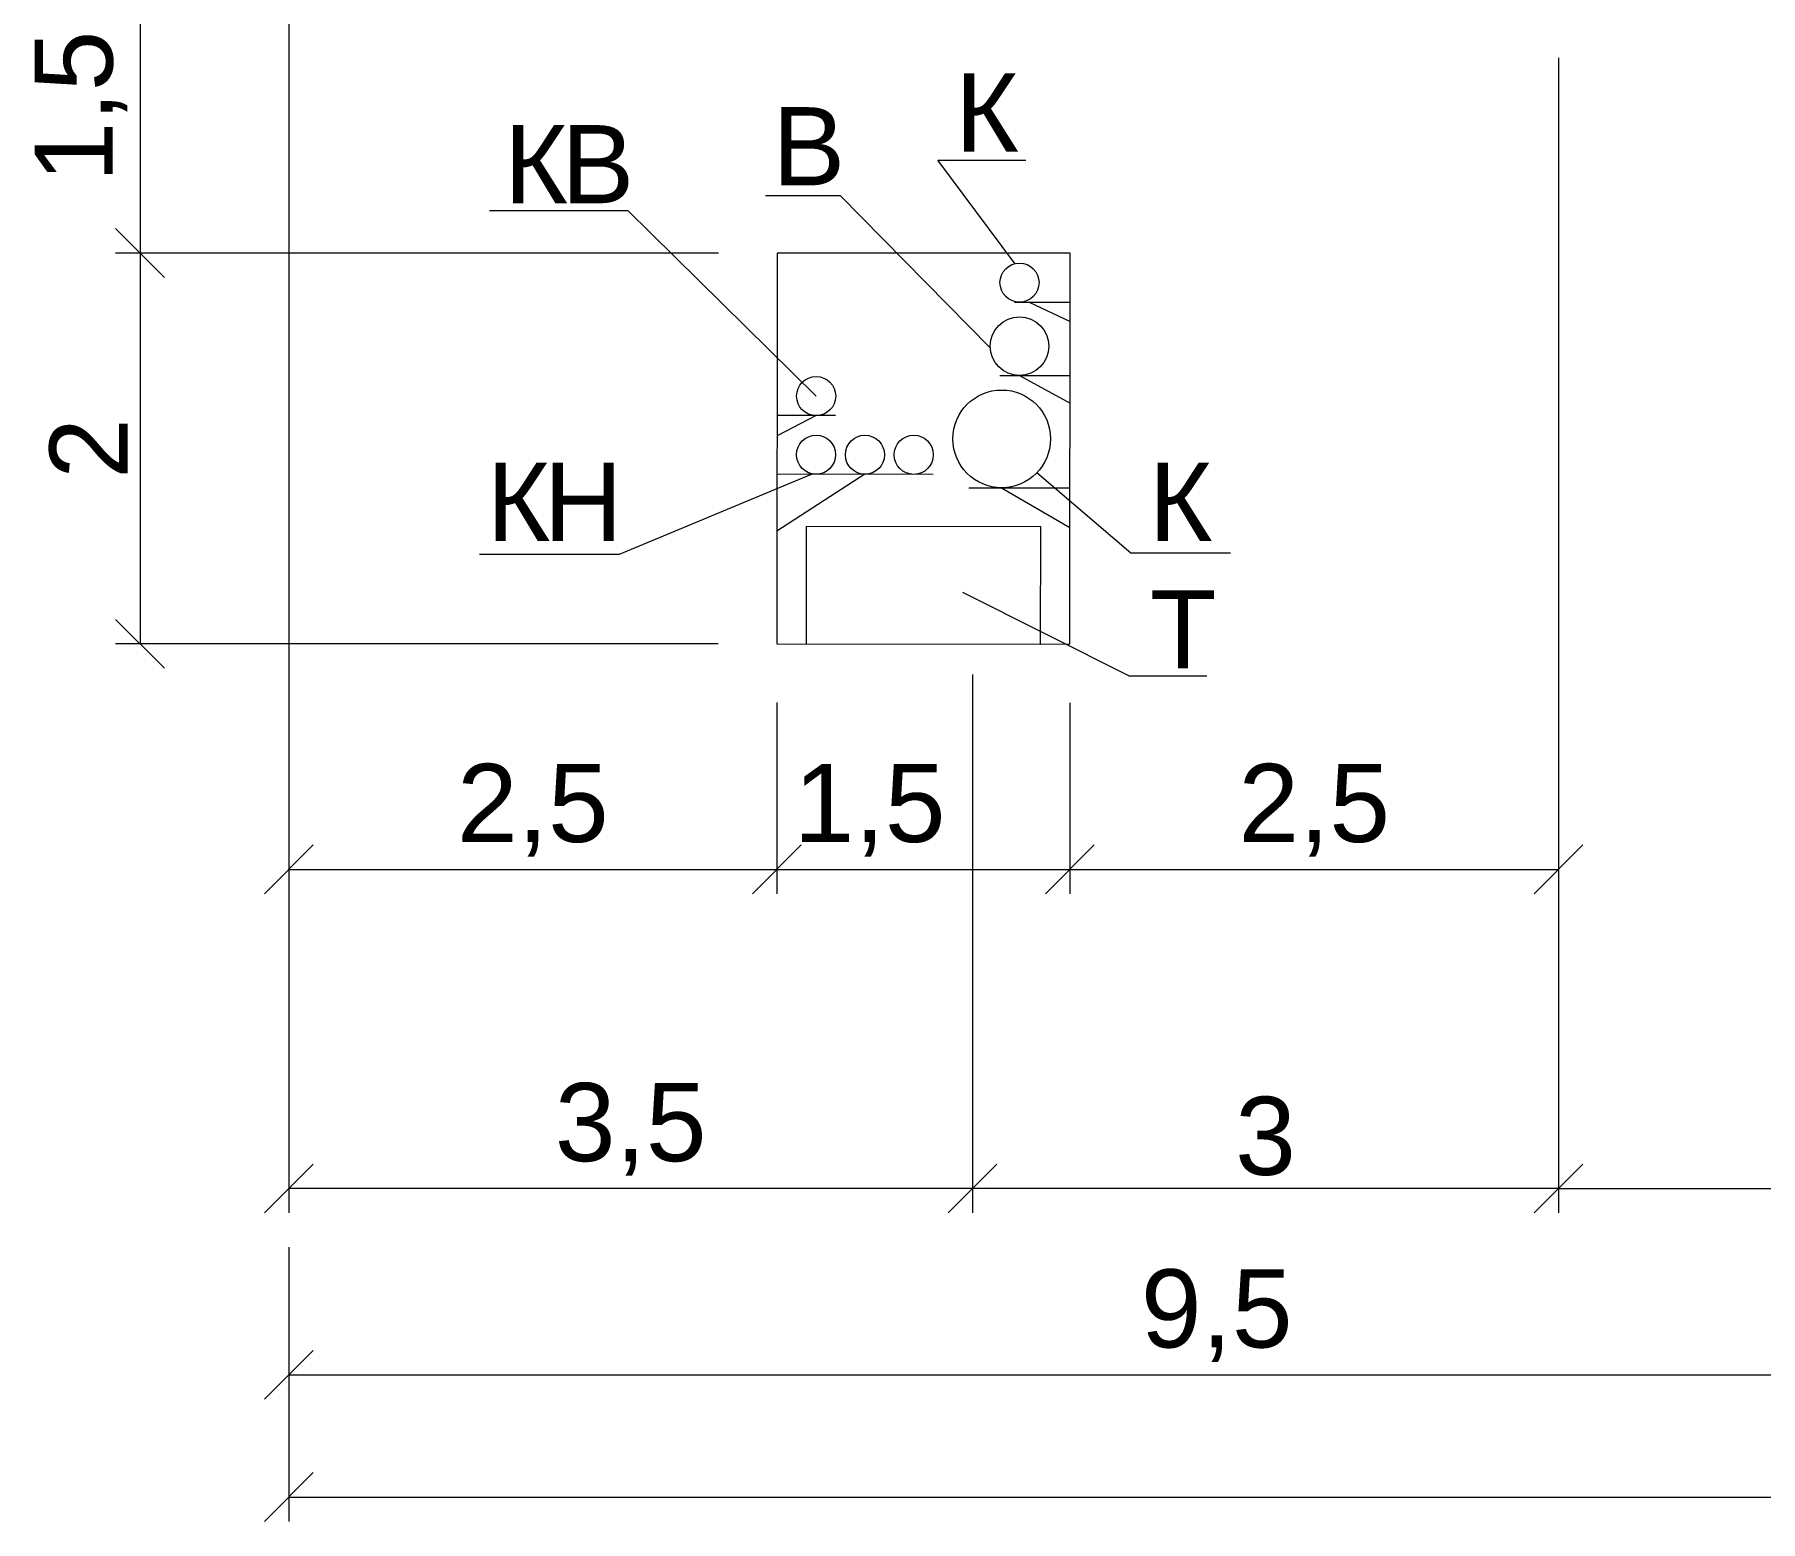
# Model space of a CAD drawing. Header units: millimetres. Extents: x -2123 to 33349, y -614 to 835.
# Drawn here: x 18.65 to 27.48, y -185.39 to -177.78 of the extents above; entities that cross this region are included whole.
import ezdxf

# ---------------------------------------------------------------- set-up
doc = ezdxf.new("R2010")
doc.units = ezdxf.units.MM
doc.layers.get('0').update_dxf_attribs({"lineweight": 15})
for name, color, linetype, lineweight in [('Дор. Розм.', 7, 'Continuous', 50), ('Размер', 94, 'Continuous', 15), ('Інж. мережі', 205, 'Continuous', 18)]:
    doc.layers.add(name, color=color, linetype=linetype, lineweight=lineweight)
doc.styles.get("Standard").update_dxf_attribs({"font": 'arial.ttf'})
doc.styles.add('Аннотативный', font='arial.ttf')
doc.dimstyles.new('М-100', dxfattribs={"dimscale": 100, "dimtxt": 4, "dimasz": 2.5, "dimexe": 1.25, "dimexo": 3, "dimtad": 1, "dimlfac": 0.001, "dimtxsty": 'Standard', "dimblk": 'OBLIQUE', "dimcen": 2.5, "dimadec": 0, "dimazin": 0, "dimtfac": 1, "dimtmove": 0, "dimatfit": 3, "dimldrblk": 'OBLIQUE', "dimfxl": 1.25, "dimlwd": -1, "dimlwe": -1, "dimarcsym": 0})

# ---------------------------------------------------------------- blocks, each defined once
blk = doc.blocks.new('_Oblique')
at = {"color": 0, "linetype": 'ByBlock', "lineweight": -2}
blk.add_line((-0.5, -0.5), (0.5, 0.5), dxfattribs=at)
blk = doc.blocks.new('*D330')
at = {"layer": 'Defpoints', "color": 0, "ltscale": 1000, "transparency": 16777216}
for p in [(63098.8, 60083.7), (11098.8, 58765.4), (63098.8, 57186.6)]:
    blk.add_point(p, dxfattribs=at)
at = {"layer": 'Размер', "color": 0, "ltscale": 1000, "transparency": 16777216}
for p, q in [((63098.8, 59783.7), (63098.8, 57061.6)), ((11098.8, 58465.4), (11098.8, 57061.6)), ((11098.8, 57186.6), (63098.8, 57186.6))]:
    blk.add_line(p, q, dxfattribs=at)
at = {"layer": 'Размер', "color": 0, "ltscale": 1000, "transparency": 16777216, "xscale": 250, "yscale": 250, "zscale": 250, "rotation": 180}
blk.add_blockref('_Oblique', (11098.8, 57186.6), dxfattribs=at)
at = {"layer": 'Размер', "color": 0, "ltscale": 1000, "transparency": 16777216, "xscale": 250, "yscale": 250, "zscale": 250}
blk.add_blockref('_Oblique', (63098.8, 57186.6), dxfattribs=at)
at = {"layer": 'Размер', "color": 0, "ltscale": 1000, "transparency": 16777216, "insert": (37098.8, 57453.3), "char_height": 400, "attachment_point": 5}
blk.add_mtext('52', dxfattribs=at)
blk = doc.blocks.new('*D335')
at = {"layer": 'Defpoints', "color": 0, "ltscale": 1000, "transparency": 16777216}
for p in [(17598.8, 64852.4), (20598.8, 64452.4), (20598.8, 58765.4)]:
    blk.add_point(p, dxfattribs=at)
at = {"layer": 'Размер', "color": 0, "ltscale": 1000, "transparency": 16777216}
for p, q in [((17598.8, 64552.4), (17598.8, 58640.4)), ((20598.8, 64152.4), (20598.8, 58640.4)), ((17598.8, 58765.4), (20598.8, 58765.4))]:
    blk.add_line(p, q, dxfattribs=at)
at = {"layer": 'Размер', "color": 0, "ltscale": 1000, "transparency": 16777216, "xscale": 250, "yscale": 250, "zscale": 250, "rotation": 180}
blk.add_blockref('_Oblique', (17598.8, 58765.4), dxfattribs=at)
at = {"layer": 'Размер', "color": 0, "ltscale": 1000, "transparency": 16777216, "xscale": 250, "yscale": 250, "zscale": 250}
blk.add_blockref('_Oblique', (20598.8, 58765.4), dxfattribs=at)
at = {"layer": 'Размер', "color": 0, "ltscale": 1000, "transparency": 16777216, "insert": (19098.8, 59032.3), "char_height": 400, "attachment_point": 5}
blk.add_mtext('3', dxfattribs=at)
blk = doc.blocks.new('*D337')
at = {"layer": 'Defpoints', "color": 0, "ltscale": 1000, "transparency": 16777216}
for p in [(17598.8, 64552.4), (14598.8, 61696.7), (14598.8, 58765.4)]:
    blk.add_point(p, dxfattribs=at)
at = {"layer": 'Размер', "color": 0, "ltscale": 1000, "transparency": 16777216}
for p, q in [((17598.8, 64252.4), (17598.8, 58640.4)), ((14598.8, 61396.7), (14598.8, 58640.4)), ((17598.8, 58765.4), (14598.8, 58765.4))]:
    blk.add_line(p, q, dxfattribs=at)
at = {"layer": 'Размер', "color": 0, "ltscale": 1000, "transparency": 16777216, "xscale": 250, "yscale": 250, "zscale": 250, "rotation": 180}
blk.add_blockref('_Oblique', (14598.8, 58765.4), dxfattribs=at)
at = {"layer": 'Размер', "color": 0, "ltscale": 1000, "transparency": 16777216, "xscale": 250, "yscale": 250, "zscale": 250}
blk.add_blockref('_Oblique', (17598.8, 58765.4), dxfattribs=at)
at = {"layer": 'Размер', "color": 0, "ltscale": 1000, "transparency": 16777216, "insert": (16098.8, 59032.3), "char_height": 400, "attachment_point": 5}
blk.add_mtext('3', dxfattribs=at)
blk = doc.blocks.new('*D380')
at = {"layer": 'Defpoints', "color": 0, "ltscale": 1000, "transparency": 16777216}
for p in [(11098.8, 65052.9), (14598.8, 61696.7), (11098.8, 58765.4)]:
    blk.add_point(p, dxfattribs=at)
at = {"layer": 'Размер', "color": 0, "ltscale": 1000, "transparency": 16777216}
for p, q in [((11098.8, 64752.9), (11098.8, 58640.4)), ((14598.8, 61396.7), (14598.8, 58640.4)), ((14598.8, 58765.4), (11098.8, 58765.4))]:
    blk.add_line(p, q, dxfattribs=at)
at = {"layer": 'Размер', "color": 0, "ltscale": 1000, "transparency": 16777216, "xscale": 250, "yscale": 250, "zscale": 250, "rotation": 180}
blk.add_blockref('_Oblique', (11098.8, 58765.4), dxfattribs=at)
at = {"layer": 'Размер', "color": 0, "ltscale": 1000, "transparency": 16777216, "xscale": 250, "yscale": 250, "zscale": 250}
blk.add_blockref('_Oblique', (14598.8, 58765.4), dxfattribs=at)
at = {"layer": 'Размер', "color": 0, "ltscale": 1000, "transparency": 16777216, "insert": (12848.8, 59068.3), "char_height": 400, "attachment_point": 5}
blk.add_mtext('3,5', dxfattribs=at)
blk = doc.blocks.new('*D381')
at = {"layer": 'Defpoints', "color": 0, "ltscale": 1000, "transparency": 16777216}
for p in [(13543.4, 65052.9), (10336.9, 63552.9), (13598.8, 63552.9)]:
    blk.add_point(p, dxfattribs=at)
at = {"layer": 'Размер', "color": 0, "ltscale": 1000, "transparency": 16777216}
for p, q in [((13243.4, 65052.9), (10211.9, 65052.9)), ((10336.9, 65052.9), (10336.9, 63552.9)), ((13298.8, 63552.9), (10211.9, 63552.9))]:
    blk.add_line(p, q, dxfattribs=at)
at = {"layer": 'Размер', "color": 0, "ltscale": 1000, "transparency": 16777216, "xscale": 250, "yscale": 250, "zscale": 250}
for p, rotation in [((10336.9, 65052.9), 90), ((10336.9, 63552.9), 270)]:
    blk.add_blockref('_Oblique', p, dxfattribs=dict(at, rotation=rotation))
at = {"layer": 'Размер', "color": 0, "ltscale": 1000, "transparency": 16777216, "insert": (10034.1, 64302.9), "char_height": 400, "attachment_point": 5, "rotation": 90}
blk.add_mtext('1,5', dxfattribs=at)
blk = doc.blocks.new('*D354')
at = {"layer": 'Defpoints', "color": 0, "ltscale": 1000, "transparency": 16777216}
for p in [(13598.8, 63552.9), (10336.9, 61552.9), (13597.1, 61552.9)]:
    blk.add_point(p, dxfattribs=at)
at = {"layer": 'Размер', "color": 0, "ltscale": 1000, "transparency": 16777216}
for p, q in [((13298.8, 63552.9), (10211.9, 63552.9)), ((10336.9, 63552.9), (10336.9, 61552.9)), ((13297.1, 61552.9), (10211.9, 61552.9))]:
    blk.add_line(p, q, dxfattribs=at)
at = {"layer": 'Размер', "color": 0, "ltscale": 1000, "transparency": 16777216, "xscale": 250, "yscale": 250, "zscale": 250}
for p, rotation in [((10336.9, 63552.9), 90), ((10336.9, 61552.9), 270)]:
    blk.add_blockref('_Oblique', p, dxfattribs=dict(at, rotation=rotation))
at = {"layer": 'Размер', "color": 0, "ltscale": 1000, "transparency": 16777216, "insert": (10073.6, 62552.9), "char_height": 400, "attachment_point": 5, "rotation": 90}
blk.add_mtext('2', dxfattribs=at)
blk = doc.blocks.new('*D355')
at = {"layer": 'Defpoints', "color": 0, "ltscale": 1000, "transparency": 16777216}
for p in [(11098.8, 61552.9), (13597.1, 61550.8), (13597.1, 60398.6)]:
    blk.add_point(p, dxfattribs=at)
at = {"layer": 'Размер', "color": 0, "ltscale": 1000, "transparency": 16777216}
for p, q in [((11098.8, 61252.9), (11098.8, 60273.6)), ((13597.1, 61250.8), (13597.1, 60273.6)), ((11098.8, 60398.6), (13597.1, 60398.6))]:
    blk.add_line(p, q, dxfattribs=at)
at = {"layer": 'Размер', "color": 0, "ltscale": 1000, "transparency": 16777216, "xscale": 250, "yscale": 250, "zscale": 250, "rotation": 180}
blk.add_blockref('_Oblique', (11098.8, 60398.6), dxfattribs=at)
at = {"layer": 'Размер', "color": 0, "ltscale": 1000, "transparency": 16777216, "xscale": 250, "yscale": 250, "zscale": 250}
blk.add_blockref('_Oblique', (13597.1, 60398.6), dxfattribs=at)
at = {"layer": 'Размер', "color": 0, "ltscale": 1000, "transparency": 16777216, "insert": (12348, 60701.5), "char_height": 400, "attachment_point": 5}
blk.add_mtext('2,5', dxfattribs=at)
blk = doc.blocks.new('*D382')
at = {"layer": 'Defpoints', "color": 0, "ltscale": 1000, "transparency": 16777216}
for p in [(13597.1, 61552.9), (15097.1, 61551.7), (15097.1, 60398.6)]:
    blk.add_point(p, dxfattribs=at)
at = {"layer": 'Размер', "color": 0, "ltscale": 1000, "transparency": 16777216}
for p, q in [((13597.1, 61252.9), (13597.1, 60273.6)), ((15097.1, 61251.7), (15097.1, 60273.6)), ((13597.1, 60398.6), (15097.1, 60398.6))]:
    blk.add_line(p, q, dxfattribs=at)
at = {"layer": 'Размер', "color": 0, "ltscale": 1000, "transparency": 16777216, "xscale": 250, "yscale": 250, "zscale": 250, "rotation": 180}
blk.add_blockref('_Oblique', (13597.1, 60398.6), dxfattribs=at)
at = {"layer": 'Размер', "color": 0, "ltscale": 1000, "transparency": 16777216, "xscale": 250, "yscale": 250, "zscale": 250}
blk.add_blockref('_Oblique', (15097.1, 60398.6), dxfattribs=at)
at = {"layer": 'Размер', "color": 0, "ltscale": 1000, "transparency": 16777216, "insert": (14072.1, 60701.5), "char_height": 400, "attachment_point": 5}
blk.add_mtext('1,5', dxfattribs=at)
blk = doc.blocks.new('*D356')
at = {"layer": 'Defpoints', "color": 0, "ltscale": 1000, "transparency": 16777216}
for p in [(15097.1, 61551.7), (17598.8, 61551.7), (17598.8, 60398.6)]:
    blk.add_point(p, dxfattribs=at)
at = {"layer": 'Размер', "color": 0, "ltscale": 1000, "transparency": 16777216}
for p, q in [((15097.1, 61251.7), (15097.1, 60273.6)), ((17598.8, 61251.7), (17598.8, 60273.6)), ((15097.1, 60398.6), (17598.8, 60398.6))]:
    blk.add_line(p, q, dxfattribs=at)
at = {"layer": 'Размер', "color": 0, "ltscale": 1000, "transparency": 16777216, "xscale": 250, "yscale": 250, "zscale": 250, "rotation": 180}
blk.add_blockref('_Oblique', (15097.1, 60398.6), dxfattribs=at)
at = {"layer": 'Размер', "color": 0, "ltscale": 1000, "transparency": 16777216, "xscale": 250, "yscale": 250, "zscale": 250}
blk.add_blockref('_Oblique', (17598.8, 60398.6), dxfattribs=at)
at = {"layer": 'Размер', "color": 0, "ltscale": 1000, "transparency": 16777216, "insert": (16348, 60701.5), "char_height": 400, "attachment_point": 5}
blk.add_mtext('2,5', dxfattribs=at)
blk = doc.blocks.new('*D358')
at = {"layer": 'Defpoints', "color": 0, "ltscale": 1000, "transparency": 16777216}
for p in [(11098.8, 58765.4), (20598.8, 58765.4), (20598.8, 57811.9)]:
    blk.add_point(p, dxfattribs=at)
at = {"layer": 'Размер', "color": 0, "ltscale": 1000, "transparency": 16777216}
for p, q in [((11098.8, 58465.4), (11098.8, 57686.9)), ((20598.8, 58465.4), (20598.8, 57686.9)), ((11098.8, 57811.9), (20598.8, 57811.9))]:
    blk.add_line(p, q, dxfattribs=at)
at = {"layer": 'Размер', "color": 0, "ltscale": 1000, "transparency": 16777216, "xscale": 250, "yscale": 250, "zscale": 250, "rotation": 180}
blk.add_blockref('_Oblique', (11098.8, 57811.9), dxfattribs=at)
at = {"layer": 'Размер', "color": 0, "ltscale": 1000, "transparency": 16777216, "xscale": 250, "yscale": 250, "zscale": 250}
blk.add_blockref('_Oblique', (20598.8, 57811.9), dxfattribs=at)
at = {"layer": 'Размер', "color": 0, "ltscale": 1000, "transparency": 16777216, "insert": (15848.8, 58114.8), "char_height": 400, "attachment_point": 5}
blk.add_mtext('9,5', dxfattribs=at)
blk = doc.blocks.new('1')
at = {"layer": 'Інж. мережі', "color": 0}
for points in [[(14815.452, 63498.595), (14420.595, 64028.487), (14872.22, 64028.105)], [(13539.225, 63847.767), (13920.772, 63847.444), (14689.08, 63068.279)], [(12125.583, 63771.02), (12834.38, 63770.421), (13798.186, 62820.817)], [(15097.114, 61551.678), (15098.804, 63551.677), (13598.804, 63552.944), (13597.114, 61552.945), (15097.114, 61551.678)], [(14814.048, 63301.461), (15098.592, 63301.221)], [(14814.048, 63301.461), (15098.592, 63301.221)], [(14889.048, 63301.398), (15098.509, 63202.947)], [(14889.048, 63301.398), (15098.509, 63202.947)], [(14738.731, 62926.524), (15098.275, 62926.221)], [(14738.731, 62926.524), (15098.275, 62926.221)], [(14838.731, 62926.44), (15098.156, 62785.139)], [(14838.731, 62926.44), (15098.156, 62785.139)], [(13798.101, 62720.817), (13598.014, 62617.398)], [(13798.101, 62720.817), (13598.014, 62617.398)], [(13898.101, 62720.732), (13598.101, 62720.986)], [(13898.101, 62720.732), (13598.101, 62720.986)], [(12074.655, 62012.054), (12791.757, 62011.448), (13774.296, 62420.837)], [(14047.848, 62420.605), (13597.601, 62128.93)], [(14047.848, 62420.605), (13597.601, 62128.93)], [(14397.848, 62420.31), (13597.848, 62420.986)], [(14397.848, 62420.31), (13597.848, 62420.986)], [(15918.566, 62017.292), (15409.69, 62017.722), (14927.193, 62427.645)], [(14579.375, 62352.115), (15097.79, 62351.677)], [(14579.375, 62352.115), (15097.79, 62351.677)], [(14747.79, 62351.973), (15097.617, 62147.547)], [(14747.79, 62351.973), (15097.617, 62147.547)], [(15798.741, 61388.258), (15402.257, 61387.847), (14549.187, 61816.366)]]:
    blk.add_lwpolyline(points, dxfattribs=at)
blk.add_lwpolyline([(13747.621, 62152.818), (13747.114, 61552.818), (14947.114, 61551.804), (14947.621, 62151.804)], close=True, dxfattribs=at)
for centre, radius in [((14839.133, 63401.44), 100), ((14838.858, 63076.44), 150), ((13798.186, 62820.817), 100), ((14748.001, 62601.973), 250), ((13797.932, 62520.817), 100), ((14047.932, 62520.605), 100), ((14297.932, 62520.394), 100)]:
    blk.add_circle(centre, radius, dxfattribs=at)
at = {"layer": 'Інж. мережі', "color": 0, "lineweight": 25, "ltscale": 1000, "char_height": 400, "attachment_point": 1, "style": 'Аннотативный'}
for s, width, insert in [('\\pt400;К', 613.06669, (14509.788, 64472.284)), ('В', 613.06669, (13573.952, 64299.546)), ('{\\T0.9;КВ}', 613.06669, (12201.321, 64207.758)), ('{\\T0.9;КН}', 613.06669, (12111.309, 62479.591)), ('К', 613.06669, (15501.135, 62479.844)), ('{\\T0.9;Т}', 400, (15506.217, 61827.268))]:
    blk.add_mtext_dynamic_manual_height_columns(s, width=width, gutter_width=12.5, heights=[0], dxfattribs=dict(at, insert=insert))
at = {"layer": 'Размер', "color": 0, "ltscale": 1000}
for base, p1, p2, angle, picture, middle in [((10336.942, 63552.944), (13543.4, 65052.944), (13598.804, 63552.944), 90, '*D381', (10034.06, 64302.944)), ((11098.804, 58765.386), (14598.804, 61696.665), (11098.804, 65052.944), 180, '*D380', (12848.804, 59068.268)), ((10336.942, 61552.945), (13598.804, 63552.944), (13597.114, 61552.945), 90, '*D354', (10073.623, 62552.945))]:
    dim = blk.add_linear_dim(base=base, p1=p1, p2=p2, angle=angle, dimstyle='М-100', dxfattribs=at)
    dim.commit()
    dim.dimension.update_dxf_attribs({"geometry": picture, "text_midpoint": middle})
for base, p1, p2, picture, middle in [((20598.804, 58765.386), (17598.804, 64852.384), (20598.804, 64452.384), '*D335', (19098.804, 59032.252)), ((14598.804, 58765.386), (17598.804, 64552.384), (14598.804, 61696.665), '*D337', (16098.804, 59032.252)), ((13597.113, 60398.615), (11098.804, 61552.945), (13597.113, 61550.834), '*D355', (12347.958, 60701.497)), ((17598.804, 60398.615), (15097.114, 61551.678), (17598.804, 61551.678), '*D356', (16347.959, 60701.497)), ((20598.804, 57811.912), (11098.804, 58765.386), (20598.804, 58765.386), '*D358', (15848.804, 58114.794))]:
    dim = blk.add_linear_dim(base=base, p1=p1, p2=p2, dimstyle='М-100', dxfattribs=at)
    dim.commit()
    dim.dimension.update_dxf_attribs({"geometry": picture, "text_midpoint": middle})
for base, p1, p2, picture, middle in [((15097.114, 60398.615), (13597.114, 61552.945), (15097.114, 61551.678), '*D382', (14072.099, 60398.615)), ((63098.804, 57186.6), (11098.804, 58765.386), (63098.804, 60083.7), '*D330', (37098.804, 57186.6))]:
    dim = blk.add_linear_dim(base=base, p1=p1, p2=p2, dimstyle='М-100', dxfattribs=at)
    dim.commit()
    dim.dimension.update_dxf_attribs({"geometry": picture, "text_midpoint": middle, "dimtype": 128})

msp = doc.modelspace()

# ---------------------------------------------------------------- block references
at = {"layer": 'Дор. Розм.', "xscale": 0.001, "yscale": 0.001, "zscale": 0.001}
msp.add_blockref('1', (8.8515, -242.4478), dxfattribs=at)

doc.saveas('drawing.dxf')
